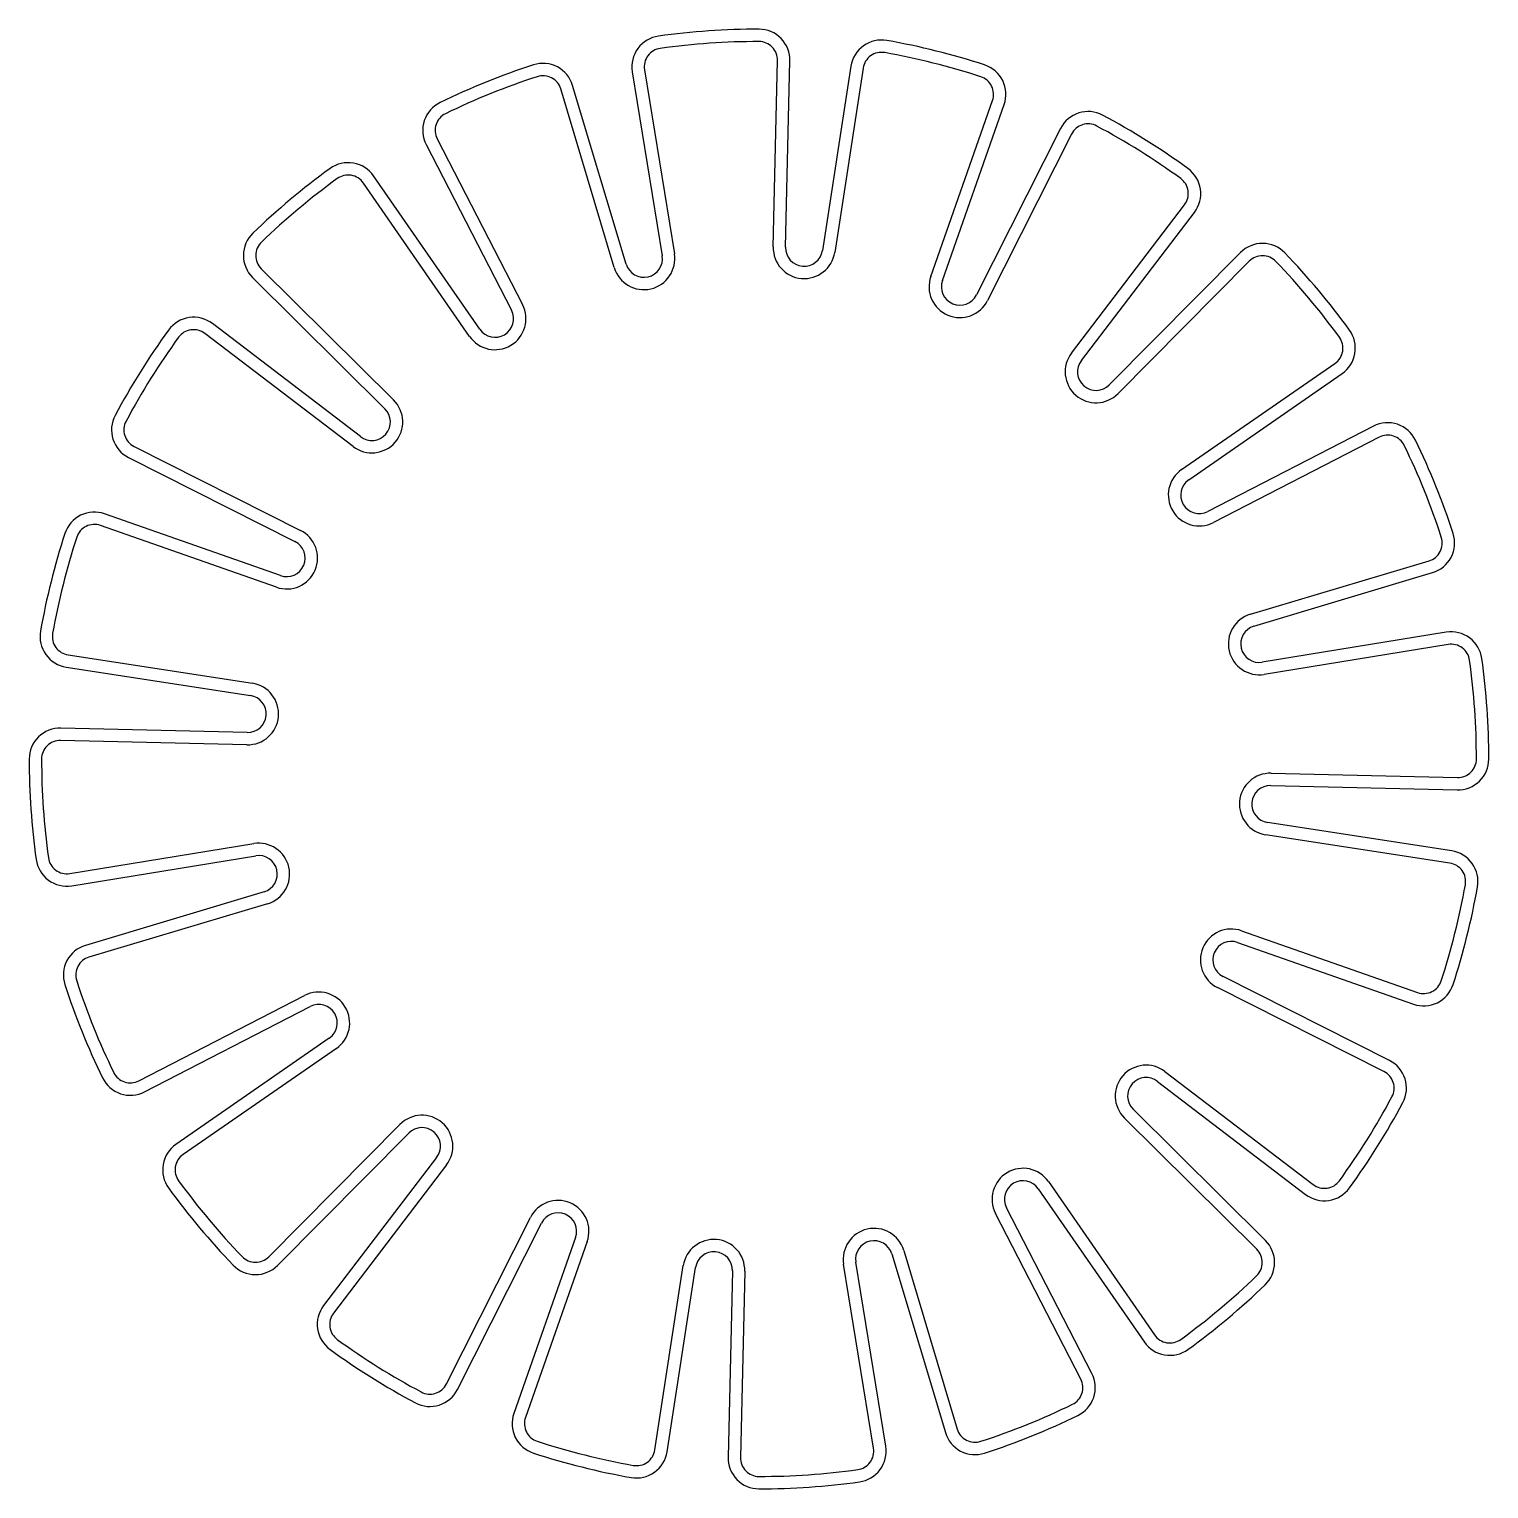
# Model space of a CAD drawing. Header units: metres. Extents: x -590 to 590, y -590 to 590.
import ezdxf

# ---------------------------------------------------------------- set-up
doc = ezdxf.new("R2010")
doc.units = ezdxf.units.M

msp = doc.modelspace()

# ---------------------------------------------------------------- linework, layer by layer
at = {"layer": 'PARAMETRIX'}
for p, q in [((-102.4213, 555.6126), (-78.2285, 406.8452)), ((-92.551, 557.2178), (-68.3582, 408.4503)), ((11.5041, 413.9712), (14.996, 564.6525)), ((21.5014, 413.7395), (24.9933, 564.4208)), ((74.2853, 560.0689), (51.3223, 411.1067)), ((84.1685, 558.5454), (61.2056, 409.5832)), ((-107.4035, 400.134), (-150.6456, 544.5194)), ((-116.9831, 397.265), (-160.2252, 541.6504)), ((138.8652, 390.155), (188.7492, 532.3824)), ((148.3016, 386.8453), (198.1857, 529.0727)), ((243.7203, 509.7018), (175.8494, 375.1262)), ((-269.1022, 496.7691), (-200.1218, 362.7588)), ((-260.211, 501.3457), (-191.2306, 367.3355)), ((252.6491, 505.1987), (184.7781, 370.6232)), ((-234.0191, 341.6717), (-319.7624, 465.6279)), ((-225.795, 347.3605), (-311.5382, 471.3167)), ((252.6332, 328.1478), (344.0264, 447.999)), ((260.585, 322.0841), (351.9782, 441.9353)), ((389.2983, 409.4415), (283.1631, 302.4258)), ((396.3985, 402.3997), (290.2633, 295.384)), ((-402.3997, 396.3985), (-295.384, 290.2633)), ((-409.4415, 389.2983), (-302.4258, 283.1631)), ((-328.1478, 252.6332), (-447.999, 344.0264)), ((-322.0841, 260.585), (-441.9353, 351.9782)), ((341.6717, 234.0191), (465.6279, 319.7624)), ((347.3605, 225.795), (471.3167, 311.5382)), ((496.7691, 269.1022), (362.7588, 200.1218)), ((501.3457, 260.211), (367.3355, 191.2306)), ((-505.1987, 252.6491), (-370.6232, 184.7781)), ((-509.7018, 243.7203), (-375.1262, 175.8494)), ((-386.8453, 148.3016), (-529.0727, 198.1857)), ((-390.155, 138.8652), (-532.3824, 188.7492)), ((397.265, 116.9831), (541.6504, 160.2252)), ((400.134, 107.4035), (544.5194, 150.6456)), ((555.6126, 102.4213), (406.8452, 78.2285)), ((-558.5454, 84.1685), (-409.5832, 61.2056)), ((557.2178, 92.551), (408.4503, 68.3582)), ((-560.0689, 74.2853), (-411.1067, 51.3223)), ((-413.7395, 21.5014), (-564.4208, 24.9933)), ((-413.9712, 11.5041), (-564.6525, 14.996)), ((413.9712, -11.5041), (564.6525, -14.996)), ((413.7395, -21.5014), (564.4208, -24.9933)), ((560.0689, -74.2853), (411.1067, -51.3223)), ((-557.2178, -92.551), (-408.4503, -68.3582)), ((558.5454, -84.1685), (409.5832, -61.2056)), ((-555.6126, -102.4213), (-406.8452, -78.2285)), ((-400.134, -107.4035), (-544.5194, -150.6456)), ((-397.265, -116.9831), (-541.6504, -160.2252)), ((390.155, -138.8652), (532.3824, -188.7492)), ((386.8453, -148.3016), (529.0727, -198.1857)), ((509.7018, -243.7203), (375.1262, -175.8494)), ((505.1987, -252.6491), (370.6232, -184.7781)), ((-501.3457, -260.211), (-367.3355, -191.2306)), ((-496.7691, -269.1022), (-362.7588, -200.1218)), ((-347.3605, -225.795), (-471.3167, -311.5382)), ((-341.6717, -234.0191), (-465.6279, -319.7624)), ((328.1478, -252.6332), (447.999, -344.0264)), ((322.0841, -260.585), (441.9353, -351.9782)), ((409.4415, -389.2983), (302.4258, -283.1631)), ((402.3997, -396.3985), (295.384, -290.2633)), ((-396.3985, -402.3997), (-290.2633, -295.384)), ((-389.2983, -409.4415), (-283.1631, -302.4258)), ((-260.585, -322.0841), (-351.9782, -441.9353)), ((-252.6332, -328.1478), (-344.0264, -447.999)), ((234.0191, -341.6717), (319.7624, -465.6279)), ((225.795, -347.3605), (311.5382, -471.3167)), ((269.1022, -496.7691), (200.1218, -362.7588)), ((-252.6491, -505.1987), (-184.7781, -370.6232)), ((-243.7203, -509.7018), (-175.8494, -375.1262)), ((260.211, -501.3457), (191.2306, -367.3355)), ((-148.3016, -386.8453), (-198.1857, -529.0727)), ((-138.8652, -390.155), (-188.7492, -532.3824)), ((107.4035, -400.134), (150.6456, -544.5194)), ((116.9831, -397.265), (160.2252, -541.6504)), ((-84.1685, -558.5454), (-61.2056, -409.5832)), ((-74.2853, -560.0689), (-51.3223, -411.1067)), ((92.551, -557.2178), (68.3582, -408.4503)), ((102.4213, -555.6126), (78.2285, -406.8452)), ((-21.5014, -413.7395), (-24.9933, -564.4208)), ((-11.5041, -413.9712), (-14.996, -564.6525))]:
    msp.add_line(p, q, dxfattribs=at)
for centre, radius, start, end in [((0, 0), 590, 90, 97.9091), ((0, 565), 25, 358.6725, 90), ((-77.7455, 559.6254), 25, 97.9091, 189.2367), ((0, 0), 580, 90, 97.9091), ((0, 565), 15, 358.6725, 90), ((98.9934, 556.2601), 25, 79.9091, 171.2367), ((0, 0), 590, 72, 79.9091), ((-77.7455, 559.6254), 15, 97.9091, 189.2367), ((98.9934, 556.2601), 15, 79.9091, 171.2367), ((0, 0), 580, 72, 79.9091), ((0, 0), 590, 108, 115.9091), ((-174.5946, 537.3469), 25, 16.6725, 108), ((174.5946, 537.3469), 25, 340.6725, 72), ((0, 0), 580, 108, 115.9091), ((-174.5946, 537.3469), 15, 16.6725, 108), ((174.5946, 537.3469), 15, 340.6725, 72), ((-246.8741, 508.2108), 25, 115.9091, 207.2367), ((-246.8741, 508.2108), 15, 115.9091, 207.2367), ((266.0422, 498.4441), 25, 61.9091, 153.2367), ((0, 0), 590, 54, 61.9091), ((266.0422, 498.4441), 15, 61.9091, 153.2367), ((0, 0), 580, 54, 61.9091), ((0, 0), 590, 126, 133.9091), ((-332.0987, 457.0946), 25, 34.6725, 126), ((-332.0987, 457.0946), 15, 34.6725, 126), ((332.0987, 457.0946), 25, 322.6725, 54), ((0, 0), 580, 126, 133.9091), ((332.0987, 457.0946), 15, 322.6725, 54), ((-391.837, 407.0488), 25, 133.9091, 225.2367), ((-391.837, 407.0488), 15, 133.9091, 225.2367), ((36.4974, 413.392), 25, 178.6725, 351.2367), ((36.4974, 413.392), 15, 178.6725, 351.2367), ((407.0488, 391.837), 25, 43.9091, 135.2367), ((-93.0341, 404.4375), 25, 196.6725, 9.2367), ((-93.0341, 404.4375), 15, 196.6725, 9.2367), ((407.0488, 391.837), 15, 43.9091, 135.2367), ((0, 0), 580, 36, 43.9091), ((0, 0), 590, 36, 43.9091), ((162.4562, 381.8808), 25, 160.6725, 333.2367), ((162.4562, 381.8808), 15, 160.6725, 333.2367), ((-213.4587, 355.8938), 25, 214.6725, 27.2367), ((-457.0946, 332.0987), 25, 52.6725, 144), ((-213.4587, 355.8938), 15, 214.6725, 27.2367), ((0, 0), 590, 144, 151.9091), ((-457.0946, 332.0987), 15, 52.6725, 144), ((457.0946, 332.0987), 25, 304.6725, 36), ((0, 0), 580, 144, 151.9091), ((457.0946, 332.0987), 15, 304.6725, 36), ((272.5127, 312.9885), 25, 142.6725, 315.2367), ((272.5127, 312.9885), 15, 142.6725, 315.2367), ((-312.9885, 272.5127), 25, 232.6725, 45.2367), ((-498.4441, 266.0422), 25, 151.9091, 243.2367), ((-498.4441, 266.0422), 15, 151.9091, 243.2367), ((-312.9885, 272.5127), 15, 232.6725, 45.2367), ((508.2108, 246.8741), 25, 25.9091, 117.2367), ((508.2108, 246.8741), 15, 25.9091, 117.2367), ((0, 0), 580, 18, 25.9091), ((0, 0), 590, 18, 25.9091), ((355.8938, 213.4587), 25, 124.6725, 297.2367), ((355.8938, 213.4587), 15, 124.6725, 297.2367), ((-537.3469, 174.5946), 25, 70.6725, 162), ((-537.3469, 174.5946), 15, 70.6725, 162), ((0, 0), 590, 162, 169.9091), ((0, 0), 580, 162, 169.9091), ((-381.8808, 162.4562), 25, 250.6725, 63.2367), ((537.3469, 174.5946), 15, 286.6725, 18), ((537.3469, 174.5946), 25, 286.6725, 18), ((-381.8808, 162.4562), 15, 250.6725, 63.2367), ((404.4375, 93.0341), 25, 106.6725, 279.2367), ((404.4375, 93.0341), 15, 106.6725, 279.2367), ((-556.2601, 98.9934), 25, 169.9091, 261.2367), ((-556.2601, 98.9934), 15, 169.9091, 261.2367), ((559.6254, 77.7455), 25, 7.9091, 99.2367), ((559.6254, 77.7455), 15, 7.9091, 99.2367), ((0, 0), 580, 360, 7.9091), ((0, 0), 590, 0, 7.9091), ((-413.392, 36.4974), 25, 268.6725, 81.2367), ((-413.392, 36.4974), 15, 268.6725, 81.2367), ((-565, 0), 25, 88.6725, 180), ((-565, 0), 15, 88.6725, 180), ((0, 0), 590, 180, 187.9091), ((0, 0), 580, 180, 187.9091), ((565, 0), 25, 268.6725, 360), ((565, 0), 15, 268.6725, 360), ((413.392, -36.4974), 25, 88.6725, 261.2367), ((413.392, -36.4974), 15, 88.6725, 261.2367), ((-404.4375, -93.0341), 25, 286.6725, 99.2367), ((-559.6254, -77.7455), 25, 187.9091, 279.2367), ((-559.6254, -77.7455), 15, 187.9091, 279.2367), ((-404.4375, -93.0341), 15, 286.6725, 99.2367), ((556.2601, -98.9934), 25, 349.9091, 81.2367), ((556.2601, -98.9934), 15, 349.9091, 81.2367), ((0, 0), 580, 342, 349.9091), ((0, 0), 590, 342, 349.9091), ((381.8808, -162.4562), 25, 70.6725, 243.2367), ((-537.3469, -174.5946), 25, 106.6725, 198), ((381.8808, -162.4562), 15, 70.6725, 243.2367), ((-537.3469, -174.5946), 15, 106.6725, 198), ((0, 0), 590, 198, 205.9091), ((0, 0), 580, 198, 205.9091), ((-355.8938, -213.4587), 25, 304.6725, 117.2367), ((537.3469, -174.5946), 25, 250.6725, 342), ((537.3469, -174.5946), 15, 250.6725, 342), ((-355.8938, -213.4587), 15, 304.6725, 117.2367), ((312.9885, -272.5127), 25, 52.6725, 225.2367), ((498.4441, -266.0422), 25, 331.9091, 63.2367), ((-508.2108, -246.8741), 25, 205.9091, 297.2367), ((-508.2108, -246.8741), 15, 205.9091, 297.2367), ((312.9885, -272.5127), 15, 52.6725, 225.2367), ((498.4441, -266.0422), 15, 331.9091, 63.2367), ((0, 0), 580, 324, 331.9091), ((0, 0), 590, 324, 331.9091), ((-272.5127, -312.9885), 25, 322.6725, 135.2367), ((-272.5127, -312.9885), 15, 322.6725, 135.2367), ((-457.0946, -332.0987), 25, 124.6725, 216), ((-457.0946, -332.0987), 15, 124.6725, 216), ((0, 0), 580, 216, 223.9091), ((213.4587, -355.8938), 25, 34.6725, 207.2367), ((213.4587, -355.8938), 15, 34.6725, 207.2367), ((457.0946, -332.0987), 15, 232.6725, 324), ((0, 0), 590, 216, 223.9091), ((457.0946, -332.0987), 25, 232.6725, 324), ((-162.4562, -381.8808), 25, 340.6725, 153.2367), ((-162.4562, -381.8808), 15, 340.6725, 153.2367), ((-36.4974, -413.392), 25, 358.6725, 171.2367), ((93.0341, -404.4375), 25, 16.6725, 189.2367), ((391.837, -407.0488), 25, 313.9091, 45.2367), ((-36.4974, -413.392), 15, 358.6725, 171.2367), ((93.0341, -404.4375), 15, 16.6725, 189.2367), ((391.837, -407.0488), 15, 313.9091, 45.2367), ((-407.0488, -391.837), 25, 223.9091, 315.2367), ((-407.0488, -391.837), 15, 223.9091, 315.2367), ((0, 0), 580, 306, 313.9091), ((0, 0), 590, 306, 313.9091), ((-332.0987, -457.0946), 25, 142.6725, 234), ((-332.0987, -457.0946), 15, 142.6725, 234), ((0, 0), 580, 234, 241.9091), ((332.0987, -457.0946), 25, 214.6725, 306), ((332.0987, -457.0946), 15, 214.6725, 306), ((0, 0), 590, 234, 241.9091), ((-266.0422, -498.4441), 15, 241.9091, 333.2367), ((246.8741, -508.2108), 15, 295.9091, 27.2367), ((246.8741, -508.2108), 25, 295.9091, 27.2367), ((-266.0422, -498.4441), 25, 241.9091, 333.2367), ((-174.5946, -537.3469), 25, 160.6725, 252), ((0, 0), 580, 288, 295.9091), ((0, 0), 590, 288, 295.9091), ((-174.5946, -537.3469), 15, 160.6725, 252), ((174.5946, -537.3469), 15, 196.6725, 288), ((0, 0), 580, 252, 259.9091), ((174.5946, -537.3469), 25, 196.6725, 288), ((0, 0), 590, 252, 259.9091), ((-98.9934, -556.2601), 25, 259.9091, 351.2367), ((-98.9934, -556.2601), 15, 259.9091, 351.2367), ((0, -565), 25, 178.6725, 270), ((0, -565), 15, 178.6725, 270), ((77.7455, -559.6254), 15, 277.9091, 9.2367), ((77.7455, -559.6254), 25, 277.9091, 9.2367), ((0, 0), 580, 270, 277.9091), ((0, 0), 590, 270, 277.9091)]:
    msp.add_arc(centre, radius, start, end, dxfattribs=at)

doc.saveas('drawing.dxf')
